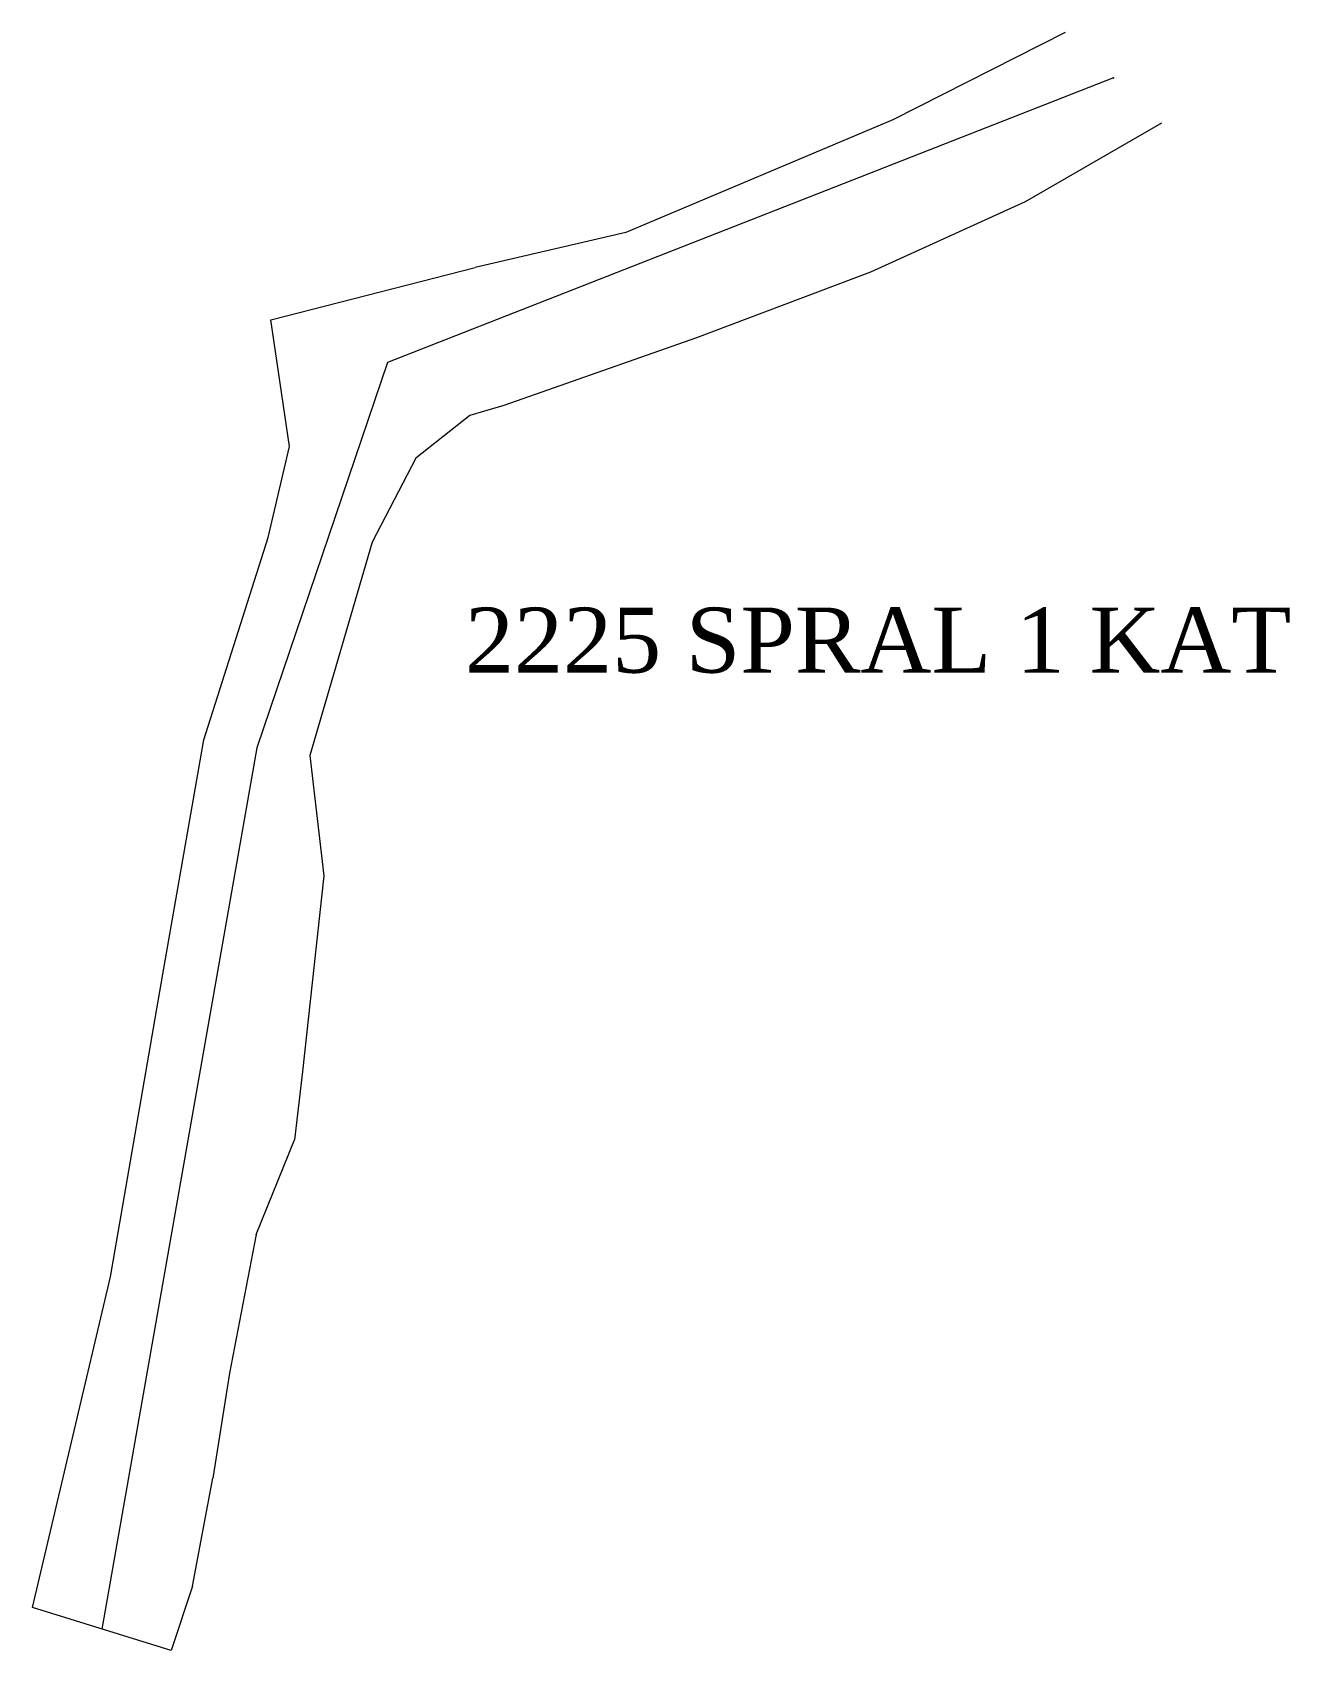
# Model space of a CAD drawing. Header units: millimetres. Extents: x 644536 to 644574.6, y 4144971.6 to 4145021.4.
import ezdxf

# ---------------------------------------------------------------- set-up
doc = ezdxf.new("R2010")
doc.units = ezdxf.units.MM
for name, color, linetype, lineweight in [('2225_SPRAL_1', 30, 'Continuous', 0), ('GEOFENCE', 3, 'Continuous', 0), ('INIT_COORD', 5, 'Continuous', 0), ('TEXT_BLUE', 5, 'Continuous', 0)]:
    doc.layers.add(name, color=color, linetype=linetype, lineweight=lineweight)
doc.styles.get("Standard").update_dxf_attribs({"font": 'TIMES.TTF'})

msp = doc.modelspace()

# ---------------------------------------------------------------- linework, layer by layer
at = {"layer": '2225_SPRAL_1', "lineweight": 0}
for p, q in [((644567.735, 4145021.374, 2232.531), (644562.432, 4145018.682, 2231.145)), ((644562.432, 4145018.682, 2231.145), (644554.211, 4145015.221, 2229.612)), ((644570.697, 4145018.585, 2232.451), (644566.498, 4145016.16, 2231.632)), ((644566.498, 4145016.16, 2231.632), (644561.741, 4145013.995, 2230.655)), ((644554.211, 4145015.221, 2229.612), (644549.575, 4145014.14, 2228.478)), ((644543.294, 4145012.533, 2227.881), (644549.575, 4145014.14, 2228.478)), ((644561.741, 4145013.995, 2230.655), (644556.388, 4145011.984, 2229.688)), ((644556.388, 4145011.984, 2229.688), (644550.458, 4145009.9, 2228.734)), ((644540.885, 4144973.594, 2229.623), (644541.511, 4144976.907, 2229.568)), ((644540.223, 4144971.607, 2230.361), (644535.953, 4144972.932, 2230.787))]:
    msp.add_line(p, q, dxfattribs=at)
at = {"layer": '2225_SPRAL_1', "color": 1, "lineweight": 0}
for p, q in [((644543.864, 4145008.641, 2228.466), (644543.294, 4145012.533, 2227.881)), ((644550.458, 4145009.9, 2228.734), (644549.418, 4145009.594, 2228.688)), ((644549.418, 4145009.594, 2228.688), (644547.757, 4145008.282, 2228.548)), ((644543.206, 4145005.842, 2228.583), (644543.864, 4145008.641, 2228.466)), ((644547.757, 4145008.282, 2228.548), (644546.414, 4145005.693, 2228.606)), ((644541.229, 4144999.613, 2228.965), (644543.206, 4145005.842, 2228.583)), ((644546.414, 4145005.693, 2228.606), (644544.492, 4144999.14, 2228.95)), ((644539.963, 4144992.407, 2228.923), (644541.229, 4144999.613, 2228.965)), ((644544.492, 4144999.14, 2228.95), (644544.918, 4144995.431, 2229.027)), ((644544.918, 4144995.431, 2229.027), (644544.266, 4144989.415, 2228.811)), ((644538.357, 4144983.098, 2229.209), (644539.963, 4144992.407, 2228.923)), ((644544.266, 4144989.415, 2228.963), (644544.023, 4144987.32, 2228.938)), ((644542.843, 4144984.403, 2229.086), (644544.023, 4144987.32, 2228.938)), ((644542.843, 4144984.403, 2229.086), (644542.017, 4144980.14, 2229.498)), ((644535.953, 4144972.932, 2230.787), (644538.357, 4144983.098, 2229.209)), ((644542.017, 4144980.14, 2229.498), (644541.511, 4144976.907, 2229.568)), ((644540.885, 4144973.594, 2229.623), (644540.223, 4144971.607, 2230.361))]:
    msp.add_line(p, q, dxfattribs=at)
at = {"layer": 'GEOFENCE'}
for p, q in [((644569.216, 4145019.979, 2232.491), (644546.876, 4145011.217, 2228.307)), ((644546.876, 4145011.217, 2228.307), (644542.86, 4144999.376, 2228.958)), ((644542.86, 4144999.376, 2228.958), (644538.088, 4144972.269, 2230.574))]:
    msp.add_line(p, q, dxfattribs=at)
at = {"layer": 'INIT_COORD'}
msp.add_point((644569.216, 4145019.979, 2232.491), dxfattribs=at)

# ---------------------------------------------------------------- texts
at = {"layer": 'TEXT_BLUE', "lineweight": 0}
msp.add_text('2225 SPRAL 1 KAT', height=2, dxfattribs=at).set_placement((644549.262, 4145001.685))

doc.saveas('drawing.dxf')
